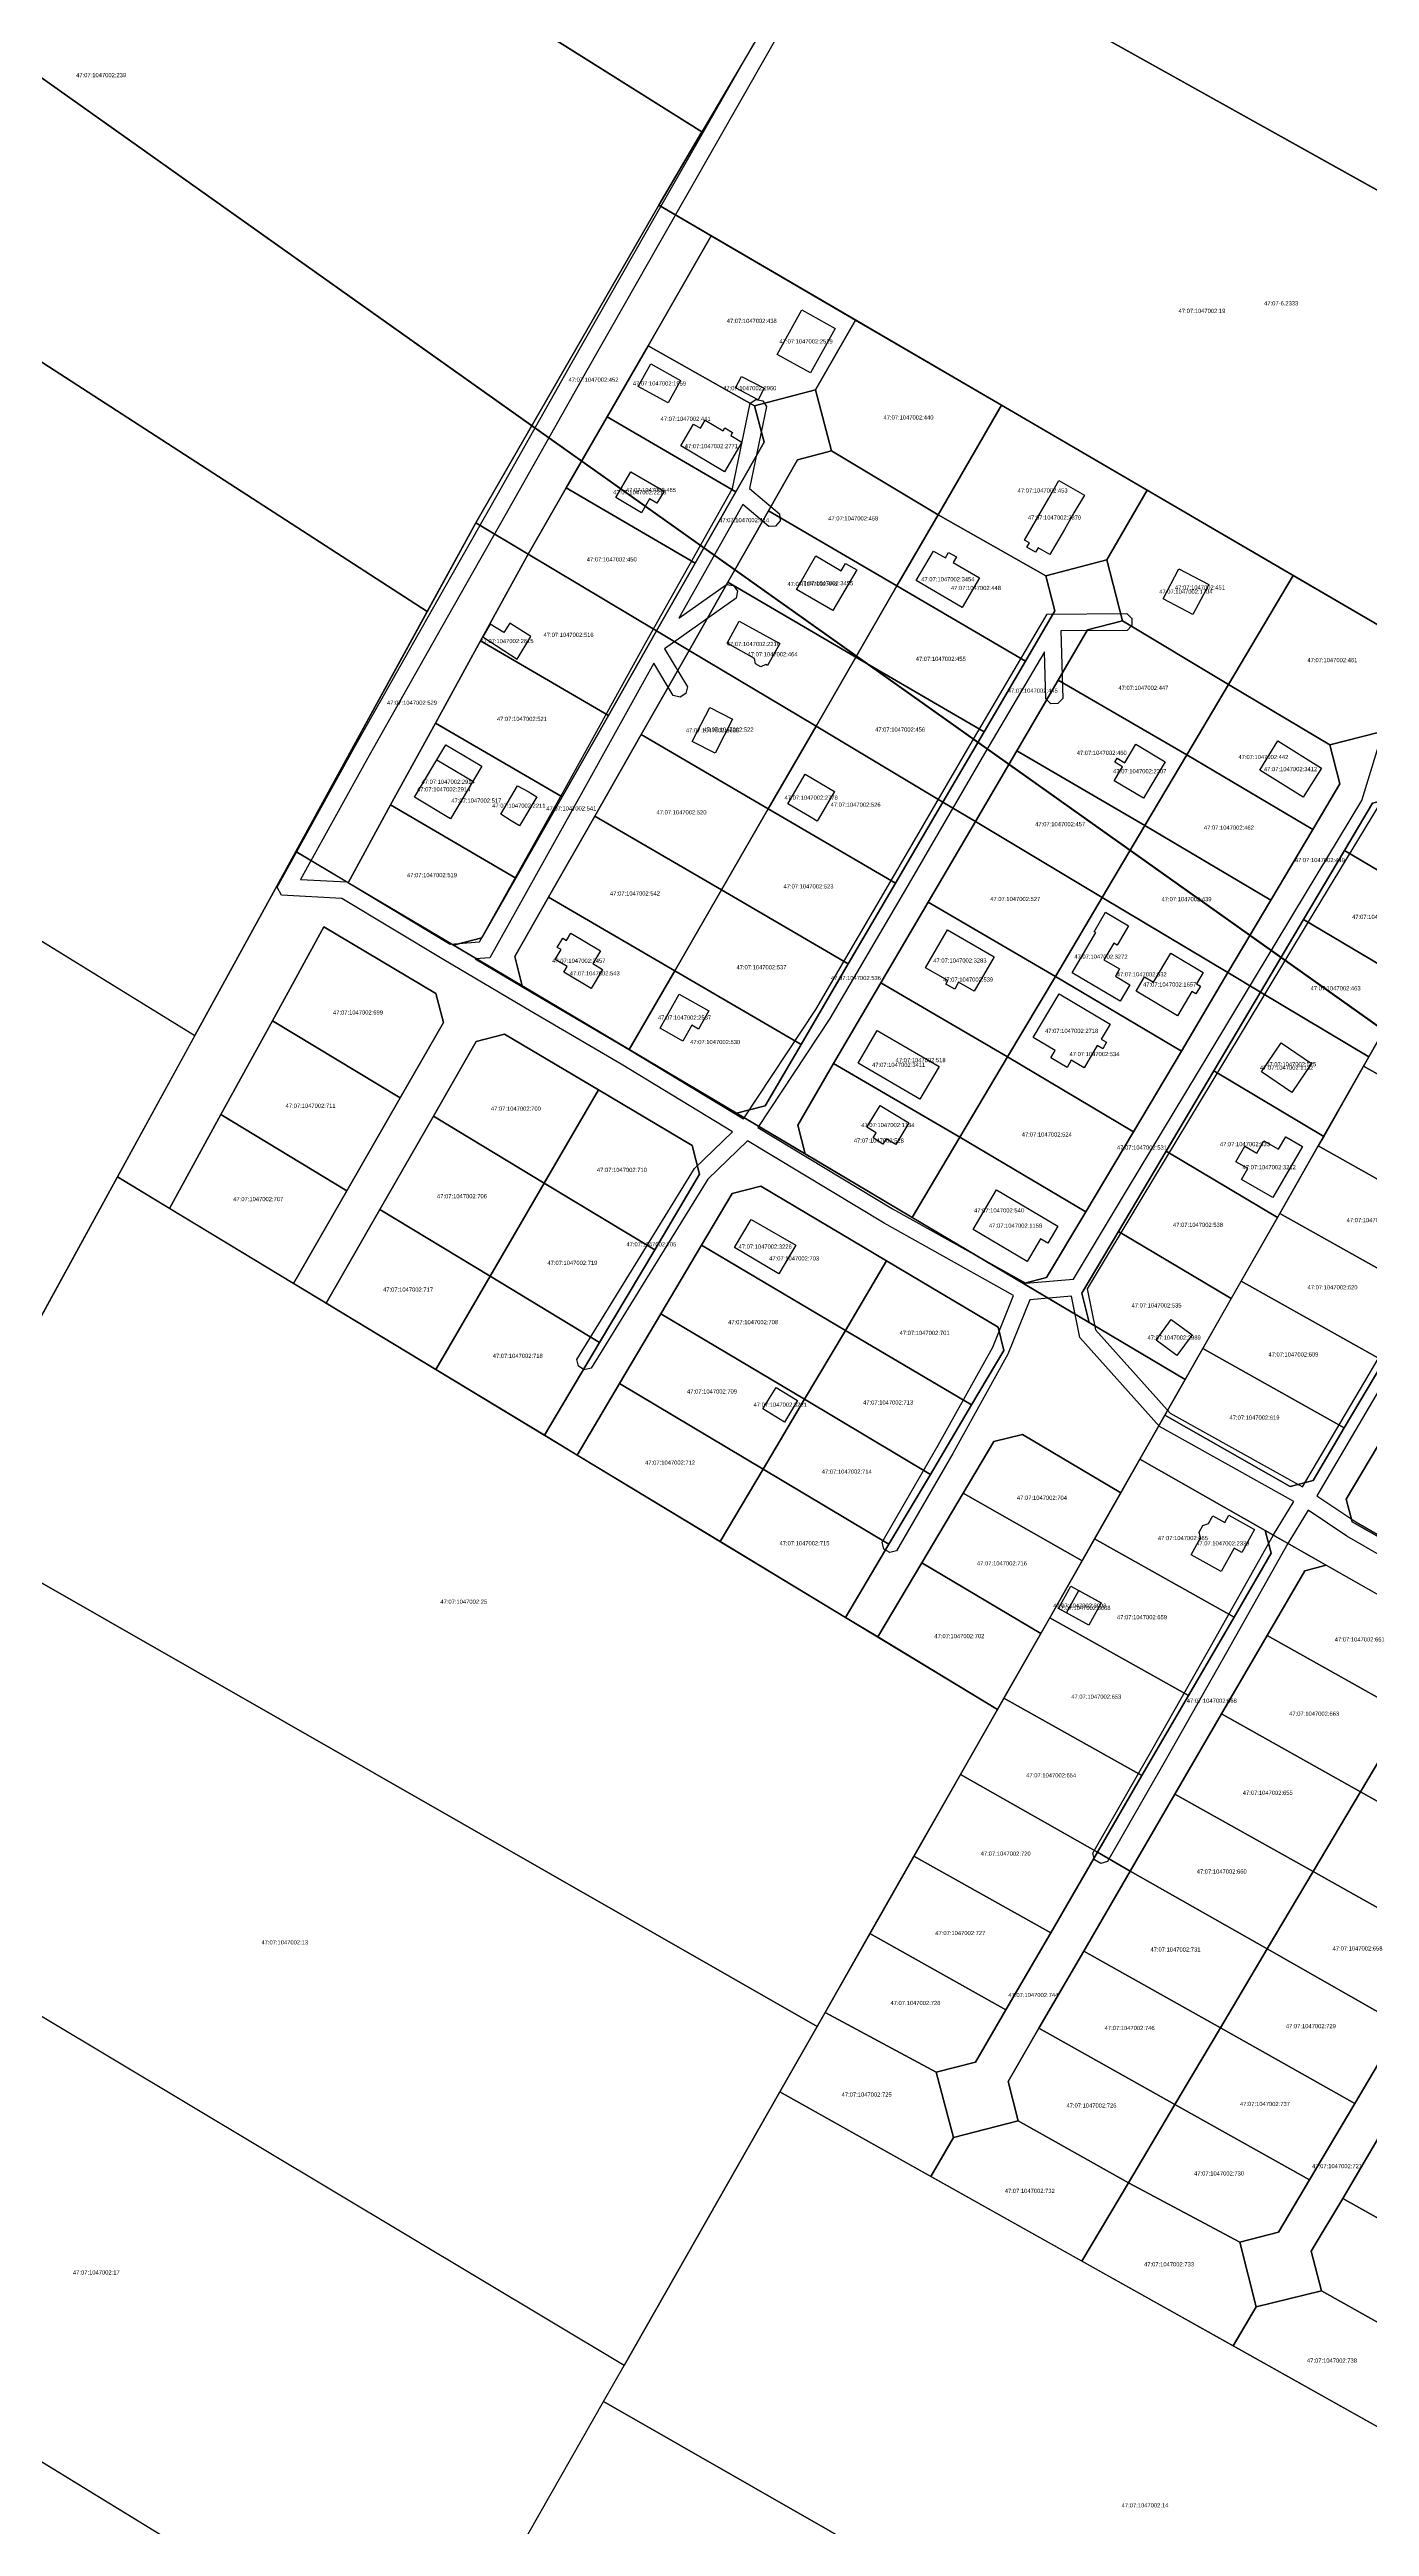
# Model space of a CAD drawing. Extents: x 896 to 2274771, y 652 to 548028.
# Drawn here: x 2231564 to 2231879, y 433021 to 433611 of the extents above; entities that cross this region are included whole.
import ezdxf
from ezdxf.enums import TextEntityAlignment as Align

# ---------------------------------------------------------------- set-up
doc = ezdxf.new("R2010")
doc.units = 0
doc.header["$MEASUREMENT"] = 0
for name, color, linetype in [('D', 1, 'CONTINUOUS'), ('LABELS', 254, 'CONTINUOUS'), ('P', 94, 'CONTINUOUS'), ('Z', 30, 'CONTINUOUS')]:
    doc.layers.add(name, color=color, linetype=linetype)

msp = doc.modelspace()

# ---------------------------------------------------------------- linework, layer by layer
at = {"layer": 'D', "linetype": 'Continuous'}
for points in [[(2231743.61, 433549), (2231751.54, 433544.6), (2231745.67, 433534.02), (2231737.74, 433538.42)], [(2231707.67, 433536.16), (2231714.75, 433532.23), (2231711.76, 433526.85), (2231704.68, 433530.79)], [(2231729.25, 433533.14), (2231734.62, 433530.33), (2231733.19, 433527.61), (2231727.82, 433530.42)], [(2231720.57, 433522.71), (2231724.86, 433520.17), (2231725.31, 433520.92), (2231727.15, 433519.83), (2231726.7, 433519.08), (2231729.36, 433517.51), (2231725.17, 433510.44), (2231714.77, 433516.6), (2231717.85, 433521.8), (2231719.46, 433520.84)], [(2231699.29, 433504.3), (2231702.93, 433510.48), (2231710.8, 433505.85), (2231709.11, 433502.96), (2231707.37, 433503.99), (2231705.43, 433500.69)], [(2231796.67, 433494.2), (2231802.41, 433504.16), (2231804.85, 433508.4), (2231810.92, 433504.91), (2231808.43, 433500.69), (2231806.16, 433496.75), (2231802.7, 433490.73), (2231799.88, 433492.36), (2231799.28, 433491.32), (2231797.24, 433492.49), (2231797.84, 433493.53)], [(2231746.92, 433490.41), (2231753.02, 433486.88), (2231754.04, 433488.63), (2231756.71, 433487.08), (2231751.04, 433477.46), (2231742.32, 433482.46)], [(2231774.97, 433491.58), (2231777.8, 433489.94), (2231778.57, 433491.26), (2231780.43, 433490.18), (2231779.66, 433488.85), (2231785.93, 433485.21), (2231781.84, 433478.17), (2231770.88, 433484.55)], [(2231833.4, 433487.35), (2231840.51, 433483.59), (2231836.76, 433476.48), (2231829.64, 433480.24)], [(2231675.82, 433465.87), (2231679.1, 433471.25), (2231674.08, 433474.44), (2231672.62, 433472.2), (2231669.43, 433474.15), (2231667.69, 433471.15)], [(2231728.72, 433474.87), (2231738.35, 433469.56), (2231735.45, 433464.31), (2231735.01, 433464.55), (2231733.87, 433464.04), (2231732.55, 433464.76), (2231732.37, 433466.01), (2231725.82, 433469.62)], [(2231721.68, 433454.36), (2231727.14, 433451.57), (2231722.99, 433443.43), (2231717.52, 433446.22)], [(2231857.01, 433446.36), (2231867.34, 433439.9), (2231863, 433432.96), (2231852.67, 433439.43)], [(2231658.84, 433445.46), (2231667.42, 433440.34), (2231659.96, 433427.83), (2231651.37, 433432.95)], [(2231656.71, 433441.9), (2231665.3, 433436.77), (2231659.96, 433427.83), (2231651.37, 433432.95)], [(2231818.04, 433436.9), (2231820.01, 433440.21), (2231818.14, 433441.33), (2231818.7, 433442.28), (2231820.58, 433441.17), (2231823.19, 433445.57), (2231830.17, 433441.43), (2231825.02, 433432.75)], [(2231675.94, 433435.7), (2231678.44, 433434.31), (2231680.51, 433433.06), (2231676.42, 433426.19), (2231674.38, 433427.38), (2231671.96, 433428.96)], [(2231744.4, 433438.45), (2231751.41, 433434.35), (2231750.27, 433432.39), (2231747.29, 433427.29), (2231745.48, 433428.35), (2231740.28, 433431.39)], [(2231744.4, 433438.45), (2231751.41, 433434.35), (2231750.27, 433432.39), (2231747.29, 433427.29), (2231745.48, 433428.35), (2231740.28, 433431.39)], [(2231818.29, 433390.34), (2231821.73, 433388.32), (2231819.45, 433384.44), (2231807.98, 433391.17), (2231813.6, 433400.74), (2231813.26, 433400.95), (2231815.97, 433405.56), (2231821.41, 433402.36), (2231818.7, 433397.75), (2231817.9, 433398.22), (2231815.58, 433394.27), (2231819.31, 433392.08)], [(2231684.87, 433394.34), (2231686.27, 433396.67), (2231685.39, 433397.2), (2231686.7, 433399.39), (2231687.58, 433398.86), (2231688.62, 433400.6), (2231695.68, 433396.38), (2231693.86, 433393.34), (2231696.17, 433391.95), (2231693.47, 433387.44), (2231686.96, 433391.34), (2231687.73, 433392.63)], [(2231778.35, 433401.41), (2231789.43, 433394.99), (2231784.66, 433386.76), (2231780.97, 433388.9), (2231780.02, 433387.25), (2231777.91, 433388.48), (2231778.38, 433389.29), (2231773.1, 433392.35)], [(2231831.48, 433395.82), (2231839.22, 433391.24), (2231837.62, 433388.53), (2231838.56, 433387.97), (2231837.47, 433386.12), (2231836.52, 433386.68), (2231833.11, 433380.91), (2231823.21, 433386.78), (2231825.25, 433390.22), (2231827.4, 433388.94)], [(2231714.41, 433386.07), (2231721.49, 433382.08), (2231719.04, 433377.72), (2231717.4, 433378.65), (2231715.3, 433374.91), (2231709.86, 433377.97)], [(2231804.9, 433386.13), (2231817.03, 433378.95), (2231814.9, 433375.36), (2231816.18, 433374.61), (2231815.27, 433373.07), (2231813.99, 433373.83), (2231810.86, 433368.54), (2231807.8, 433370.35), (2231806.78, 433368.63), (2231802.94, 433370.91), (2231803.96, 433372.63), (2231798.73, 433375.72)], [(2231761.57, 433377.43), (2231776.31, 433368.87), (2231771.76, 433361.05), (2231757.03, 433369.61)], [(2231857.8, 433374.45), (2231865.01, 433369.54), (2231860.32, 433362.66), (2231853.11, 433367.56)], [(2231762.26, 433359.58), (2231769.12, 433355.42), (2231765.98, 433350.24), (2231763.69, 433351.62), (2231762.92, 433350.36), (2231760.6, 433351.82), (2231761.35, 433353.04), (2231759.11, 433354.4)], [(2231858.87, 433352.11), (2231862.85, 433349.8), (2231855.78, 433337.63), (2231848.35, 433341.94), (2231849.85, 433344.53), (2231847.01, 433346.18), (2231849.15, 433349.87), (2231851.98, 433348.23), (2231853.68, 433351.16), (2231857.15, 433349.14)], [(2231790.02, 433339.46), (2231804.61, 433330.82), (2231802.22, 433326.77), (2231800.47, 433327.81), (2231797.29, 433322.44), (2231784.44, 433330.05)], [(2231731.56, 433332.45), (2231742.19, 433326.27), (2231738.18, 433319.49), (2231727.59, 433325.78)], [(2231831.61, 433308.58), (2231836.56, 433304.94), (2231832.95, 433300.02), (2231828, 433303.65)], [(2231737.49, 433292.44), (2231742.6, 433289.29), (2231739.47, 433284.19), (2231734.35, 433287.33)], [(2231841.5, 433261.88), (2231844.33, 433260.29), (2231845.29, 433262), (2231851.44, 433258.56), (2231848.42, 433253.15), (2231846.58, 433254.17), (2231843.47, 433248.6), (2231836.31, 433252.6), (2231838.54, 433256.58), (2231838.24, 433258), (2231839.1, 433259.54), (2231840.46, 433260.03)], [(2231807.68, 433245.14), (2231814.93, 433241.14), (2231811.98, 433235.8), (2231804.73, 433239.8)], [(2231809.62, 433244.07), (2231814.93, 433241.14), (2231811.98, 433235.8), (2231806.67, 433238.74)]]:
    msp.add_lwpolyline(points, close=True, dxfattribs=at)
at = {"layer": 'P', "linetype": 'Continuous'}
for points in [[(2231709.53, 433573.94), (2231719.83, 433591.39), (2231495.06, 433732.62), (2231433.68, 433619.94), (2231654.42, 433477.21), (2231665.96, 433498.33)], [(2231753.52, 433648.45), (2231801.67, 433733.16), (2231807.09, 433730.13), (2232016.78, 433613.21), (2231996.23, 433576.7), (2231968.29, 433528.67), (2231759.64, 433645.04)], [(2231709.53, 433573.94), (2231753.51, 433648.45), (2231968.31, 433528.66), (2231953.02, 433501.58), (2231923.48, 433449.1)], [(2231433.68, 433619.94), (2231376.62, 433513.37), (2231599.04, 433376.21), (2231623.09, 433420.02), (2231654.38, 433477.19)], [(2231709.53, 433573.94), (2231722.06, 433566.63), (2231707, 433540.48), (2231697.25, 433523.56), (2231687.5, 433506.63), (2231678.47, 433490.84), (2231665.96, 433498.33)], [(2231722.06, 433566.63), (2231756.38, 433546.59), (2231746.91, 433529.96), (2231732.39, 433526.16), (2231707, 433540.48)], [(2231756.38, 433546.59), (2231791.14, 433526.31), (2231776.05, 433500.19), (2231750.71, 433515.45), (2231746.91, 433529.96)], [(2231707, 433540.48), (2231732.39, 433526.16), (2231734.65, 433517.53), (2231727.9, 433505.67), (2231697.25, 433523.56)], [(2231732.39, 433526.16), (2231746.91, 433529.96), (2231750.71, 433515.45), (2231742.61, 433513.33), (2231735.68, 433501.14), (2231726, 433484.16), (2231716.77, 433467.94), (2231709.04, 433472.57), (2231718.23, 433488.69), (2231727.9, 433505.67), (2231734.65, 433517.53)], [(2231697.25, 433523.56), (2231727.9, 433505.67), (2231718.23, 433488.69), (2231687.5, 433506.63)], [(2231791.14, 433526.31), (2231825.88, 433506.05), (2231816.22, 433489.51), (2231801.71, 433485.72), (2231776.05, 433500.19)], [(2231742.61, 433513.33), (2231750.71, 433515.45), (2231776.05, 433500.19), (2231766.28, 433483.28), (2231735.68, 433501.14)], [(2231687.5, 433506.63), (2231718.23, 433488.69), (2231709.04, 433472.57), (2231678.47, 433490.84)], [(2231825.88, 433506.05), (2231860.65, 433485.76), (2231845.25, 433459.8), (2231820.02, 433475), (2231816.22, 433489.51)], [(2231735.68, 433501.14), (2231766.28, 433483.28), (2231756.52, 433466.35), (2231726, 433484.16)], [(2231776.05, 433500.19), (2231801.71, 433485.72), (2231803.89, 433477.35), (2231796.9, 433465.4), (2231766.28, 433483.28)], [(2231665.96, 433498.33), (2231678.47, 433490.84), (2231667.1, 433470.2), (2231656.37, 433450.62), (2231645.69, 433431.12), (2231635.56, 433412.61), (2231623.09, 433420.02)], [(2231678.47, 433490.84), (2231709.04, 433472.57), (2231697.56, 433452.43), (2231667.1, 433470.2)], [(2231801.71, 433485.72), (2231816.22, 433489.51), (2231820.02, 433475), (2231811.65, 433472.81), (2231804.66, 433460.87), (2231794.8, 433444.01), (2231784.95, 433427.17), (2231777.21, 433431.8), (2231787.03, 433448.55), (2231796.9, 433465.4), (2231803.89, 433477.35)], [(2231726, 433484.16), (2231756.52, 433466.35), (2231747.01, 433449.87), (2231716.77, 433467.94)], [(2231766.28, 433483.28), (2231796.9, 433465.4), (2231787.03, 433448.55), (2231756.52, 433466.35)], [(2231860.65, 433485.76), (2231894.68, 433465.9), (2231884.9, 433449.44), (2231869.4, 433445.47), (2231845.25, 433459.8)], [(2231667.1, 433470.2), (2231697.56, 433452.43), (2231686.52, 433433.04), (2231656.37, 433450.62)], [(2231709.04, 433472.57), (2231716.77, 433467.94), (2231705.34, 433447.87), (2231694.29, 433428.49), (2231683.3, 433409.18), (2231675.25, 433395.07), (2231676.99, 433388.03), (2231660.67, 433397.73), (2231667.43, 433399.52), (2231675.53, 433413.72), (2231686.52, 433433.04), (2231697.56, 433452.43)], [(2231811.65, 433472.81), (2231820.02, 433475), (2231845.25, 433459.8), (2231835.28, 433443.02), (2231804.66, 433460.87)], [(2231716.77, 433467.94), (2231747.01, 433449.87), (2231735.64, 433430.2), (2231705.34, 433447.87)], [(2231756.52, 433466.35), (2231787.03, 433448.55), (2231777.21, 433431.8), (2231747.01, 433449.87)], [(2231804.66, 433460.87), (2231835.28, 433443.02), (2231825.32, 433426.21), (2231794.8, 433444.01)], [(2231845.25, 433459.8), (2231869.4, 433445.47), (2231871.78, 433436.14), (2231865.33, 433425.28), (2231835.28, 433443.02)], [(2231656.37, 433450.62), (2231686.52, 433433.04), (2231675.53, 433413.72), (2231645.69, 433431.12)], [(2231705.34, 433447.87), (2231735.64, 433430.2), (2231724.48, 433410.88), (2231694.29, 433428.49)], [(2231747.01, 433449.87), (2231777.21, 433431.8), (2231765.94, 433412.51), (2231735.64, 433430.2)], [(2231869.4, 433445.47), (2231884.9, 433449.44), (2231888.86, 433433.93), (2231879.52, 433431.54), (2231872.85, 433420.31), (2231863.06, 433403.82), (2231852.84, 433386.57), (2231845.11, 433391.19), (2231855.29, 433408.44), (2231865.33, 433425.28), (2231871.78, 433436.14)], [(2231794.8, 433444.01), (2231825.32, 433426.21), (2231815.17, 433409.1), (2231784.95, 433427.17)], [(2231835.28, 433443.02), (2231865.33, 433425.28), (2231855.29, 433408.44), (2231825.32, 433426.21)], [(2231645.69, 433431.12), (2231675.53, 433413.72), (2231667.43, 433399.52), (2231660.67, 433397.73), (2231635.56, 433412.61)], [(2231694.29, 433428.49), (2231724.48, 433410.88), (2231713.36, 433391.63), (2231683.3, 433409.18)], [(2231735.64, 433430.2), (2231765.94, 433412.51), (2231754.66, 433393.27), (2231724.48, 433410.88)], [(2231777.21, 433431.8), (2231784.95, 433427.17), (2231773.71, 433407.98), (2231762.43, 433388.73), (2231751.2, 433369.55), (2231742.64, 433354.9), (2231744.41, 433348.04), (2231728.07, 433357.72), (2231734.89, 433359.49), (2231743.43, 433374.08), (2231754.66, 433393.27), (2231765.94, 433412.51)], [(2231888.86, 433433.93), (2231908.18, 433422.9), (2231898.16, 433405.3), (2231872.85, 433420.31), (2231879.52, 433431.54)], [(2231515.56, 433427.69), (2231599.04, 433376.21), (2231580.63, 433342.56), (2231549.83, 433286.36), (2231466.74, 433338.32), (2231512.69, 433422.44)], [(2231784.95, 433427.17), (2231815.17, 433409.1), (2231804.02, 433390.3), (2231773.71, 433407.98)], [(2231825.32, 433426.21), (2231855.29, 433408.44), (2231845.11, 433391.19), (2231815.17, 433409.1)], [(2231623.09, 433420.02), (2231834.95, 433294.32), (2231824.14, 433275.37), (2231819.57, 433267.32), (2231796.16, 433281.2), (2231789.37, 433279.55), (2231782.02, 433267.22), (2231772.2, 433250.67), (2231761.73, 433233), (2231754.02, 433237.66), (2231764.34, 433255.14), (2231774.24, 433271.73), (2231784.04, 433288.27), (2231791.74, 433301.24), (2231790.35, 433306.74), (2231763.82, 433322.56), (2231733.87, 433340.33), (2231727.04, 433338.58), (2231719.76, 433326.34), (2231710.05, 433309.95), (2231700.19, 433293.34), (2231690.1, 433276.33), (2231682.35, 433281.02), (2231695.46, 433303.1), (2231708.58, 433325.17), (2231719.28, 433343.18), (2231717.54, 433350.03), (2231695.18, 433363.29), (2231672.84, 433376.55), (2231666.05, 433374.77), (2231655.87, 433357.05), (2231643.09, 433334.78), (2231630.31, 433312.51), (2231622.6, 433317.17), (2231635.28, 433339.25), (2231647.97, 433361.36), (2231658.3, 433379.36), (2231656.49, 433386.25), (2231629.78, 433402.09), (2231617.54, 433379.73), (2231605.3, 433357.38), (2231593.06, 433335.04), (2231580.63, 433342.56)], [(2231872.85, 433420.31), (2231898.16, 433405.3), (2231888.64, 433388.65), (2231863.06, 433403.82)], [(2231724.48, 433410.88), (2231754.66, 433393.27), (2231743.43, 433374.08), (2231713.36, 433391.63)], [(2231683.3, 433409.18), (2231713.36, 433391.63), (2231702.53, 433372.88), (2231676.99, 433388.03), (2231675.25, 433395.07)], [(2231773.71, 433407.98), (2231804.02, 433390.3), (2231792.63, 433371.11), (2231762.43, 433388.73)], [(2231815.17, 433409.1), (2231845.11, 433391.19), (2231834.02, 433372.5), (2231804.02, 433390.3)], [(2231629.78, 433402.09), (2231656.49, 433386.25), (2231658.3, 433379.36), (2231647.97, 433361.36), (2231617.54, 433379.73)], [(2231863.06, 433403.82), (2231888.64, 433388.65), (2231878.64, 433371.13), (2231852.84, 433386.57)], [(2231713.36, 433391.63), (2231743.43, 433374.08), (2231734.89, 433359.49), (2231728.07, 433357.72), (2231702.53, 433372.88)], [(2231762.43, 433388.73), (2231792.63, 433371.11), (2231781.28, 433352), (2231751.2, 433369.55)], [(2231804.02, 433390.3), (2231834.02, 433372.5), (2231822.64, 433353.32), (2231792.63, 433371.11)], [(2231845.11, 433391.19), (2231852.84, 433386.57), (2231841.71, 433367.83), (2231830.37, 433348.72), (2231819.03, 433329.59), (2231810.28, 433314.85), (2231812.05, 433307.9), (2231796.41, 433317.18), (2231801.91, 433318.57), (2231811.25, 433334.21), (2231822.64, 433353.32), (2231834.02, 433372.5)], [(2231888.19, 433387.86), (2231923.48, 433368.09), (2231912.28, 433349.34), (2231877.37, 433368.9), (2231878.64, 433371.13)], [(2231852.84, 433386.57), (2231878.64, 433371.13), (2231867.9, 433352.2), (2231841.71, 433367.83)], [(2231617.54, 433379.73), (2231647.97, 433361.36), (2231635.28, 433339.25), (2231605.3, 433357.38)], [(2231666.05, 433374.77), (2231672.84, 433376.55), (2231695.18, 433363.29), (2231682.29, 433341.08), (2231655.87, 433357.05)], [(2231751.2, 433369.55), (2231781.28, 433352), (2231769.92, 433332.89), (2231744.41, 433348.04), (2231742.64, 433354.9)], [(2231792.63, 433371.11), (2231822.64, 433353.32), (2231811.25, 433334.21), (2231781.28, 433352)], [(2231695.18, 433363.29), (2231717.54, 433350.03), (2231719.28, 433343.18), (2231708.58, 433325.17), (2231682.29, 433341.08)], [(2231841.71, 433367.83), (2231867.9, 433352.2), (2231866.61, 433349.93), (2231856.9, 433332.89), (2231830.37, 433348.72)], [(2231877.37, 433368.9), (2231912.28, 433349.34), (2231901.19, 433330.54), (2231866.61, 433349.93)], [(2231605.3, 433357.38), (2231635.28, 433339.25), (2231622.6, 433317.17), (2231593.06, 433335.04)], [(2231655.87, 433357.05), (2231682.29, 433341.08), (2231669.37, 433318.88), (2231643.09, 433334.78)], [(2231781.28, 433352), (2231811.25, 433334.21), (2231801.91, 433318.57), (2231796.41, 433317.18), (2231769.92, 433332.89)], [(2231830.37, 433348.72), (2231856.9, 433332.89), (2231845.9, 433313.57), (2231819.03, 433329.59)], [(2231866.61, 433349.93), (2231901.19, 433330.54), (2231891.74, 433314.61), (2231857.45, 433333.83)], [(2231535.98, 433261.04), (2231580.63, 433342.56), (2231790.23, 433215.75), (2231781.39, 433200.28), (2231747.26, 433140.25)], [(2231682.29, 433341.08), (2231708.58, 433325.17), (2231695.46, 433303.1), (2231669.37, 433318.88)], [(2231727.04, 433338.58), (2231733.87, 433340.33), (2231763.82, 433322.56), (2231753.99, 433305.98), (2231719.76, 433326.34)], [(2231643.09, 433334.78), (2231669.37, 433318.88), (2231656.48, 433296.67), (2231630.31, 433312.51)], [(2231857.45, 433333.83), (2231891.74, 433314.61), (2231882.25, 433298.71), (2231848.28, 433317.75)], [(2231819.03, 433329.59), (2231845.9, 433313.57), (2231834.95, 433294.32), (2231812.05, 433307.9), (2231810.28, 433314.85)], [(2231719.76, 433326.34), (2231753.99, 433305.98), (2231744.28, 433289.62), (2231710.05, 433309.95)], [(2231763.82, 433322.56), (2231790.35, 433306.74), (2231791.74, 433301.24), (2231784.04, 433288.27), (2231753.99, 433305.98)], [(2231669.37, 433318.88), (2231695.46, 433303.1), (2231682.35, 433281.02), (2231656.48, 433296.67)], [(2231848.28, 433317.75), (2231882.25, 433298.71), (2231872.76, 433282.82), (2231839.12, 433301.66)], [(2231710.05, 433309.95), (2231744.28, 433289.62), (2231734.41, 433273), (2231700.19, 433293.34)], [(2231753.99, 433305.98), (2231784.04, 433288.27), (2231774.24, 433271.73), (2231744.28, 433289.62)], [(2231839.12, 433301.66), (2231872.76, 433282.82), (2231865.41, 433270.29), (2231859.88, 433268.83), (2231830.09, 433285.79), (2231834.95, 433294.32)], [(2231700.19, 433293.34), (2231734.41, 433273), (2231724.17, 433255.71), (2231690.1, 433276.33)], [(2231744.28, 433289.62), (2231774.24, 433271.73), (2231764.34, 433255.14), (2231734.41, 433273)], [(2231789.37, 433279.55), (2231796.16, 433281.2), (2231819.57, 433267.32), (2231810.35, 433251.1), (2231782.02, 433267.22)], [(2231824.14, 433275.37), (2231853.97, 433258.39), (2231855.43, 433252.99), (2231846.59, 433237.75), (2231813.34, 433256.37)], [(2231880.7, 433278.37), (2231914.28, 433259.55), (2231904.67, 433243.35), (2231874.7, 433260.41), (2231873.26, 433265.83)], [(2231734.41, 433273), (2231764.34, 433255.14), (2231754.02, 433237.66), (2231724.17, 433255.71)], [(2231782.02, 433267.22), (2231810.35, 433251.1), (2231800.53, 433233.87), (2231772.2, 433250.67)], [(2231493.72, 433183.85), (2231535.98, 433261.04), (2231747.26, 433140.25), (2231738.39, 433124.71), (2231701.31, 433059.54)], [(2231853.97, 433258.39), (2231868.48, 433250.14), (2231863.38, 433248.74), (2231854.43, 433233.35), (2231843.57, 433214.67), (2231832.49, 433195.58), (2231821.85, 433177.27), (2231814.02, 433181.73), (2231824.63, 433199.98), (2231835.73, 433219.08), (2231846.59, 433237.75), (2231855.43, 433252.99)], [(2231813.34, 433256.37), (2231846.59, 433237.75), (2231835.73, 433219.08), (2231802.66, 433237.6)], [(2231772.2, 433250.67), (2231800.53, 433233.87), (2231790.23, 433215.75), (2231761.73, 433233)], [(2231863.38, 433248.74), (2231868.48, 433250.14), (2231898.54, 433233.03), (2231887.69, 433214.72), (2231854.43, 433233.35)], [(2231802.66, 433237.6), (2231835.73, 433219.08), (2231824.63, 433199.98), (2231791.75, 433218.41)], [(2231854.43, 433233.35), (2231887.69, 433214.72), (2231876.66, 433196.13), (2231843.57, 433214.67)], [(2231791.75, 433218.41), (2231824.63, 433199.98), (2231814.02, 433181.73), (2231781.39, 433200.28), (2231790.23, 433215.75)], [(2231843.57, 433214.67), (2231876.66, 433196.13), (2231865.39, 433177.14), (2231832.49, 433195.58)], [(2231887.69, 433214.72), (2231919.75, 433196.76), (2231908.72, 433178.18), (2231876.66, 433196.13)], [(2231781.39, 433200.28), (2231814.02, 433181.73), (2231802.89, 433162.55), (2231770.31, 433180.81)], [(2231832.49, 433195.58), (2231865.39, 433177.14), (2231854.46, 433158.73), (2231821.85, 433177.27)], [(2231876.66, 433196.13), (2231908.72, 433178.18), (2231897.45, 433159.18), (2231865.39, 433177.14)], [(2231493.72, 433183.85), (2231449.91, 433105.68), (2231655.77, 432979.53), (2231696.43, 433050.94), (2231701.31, 433059.54)], [(2231770.31, 433180.81), (2231802.89, 433162.55), (2231792.22, 433144.21), (2231759.83, 433162.36)], [(2231814.02, 433181.73), (2231821.85, 433177.27), (2231810.74, 433158.15), (2231800.08, 433139.82), (2231792.72, 433127.17), (2231795.11, 433117.82), (2231779.73, 433113.78), (2231775.65, 433129.35), (2231784.97, 433131.73), (2231792.22, 433144.21), (2231802.89, 433162.55)], [(2231821.85, 433177.27), (2231854.46, 433158.73), (2231843.3, 433139.91), (2231810.74, 433158.15)], [(2231865.39, 433177.14), (2231897.45, 433159.18), (2231886.39, 433140.55), (2231854.46, 433158.73)], [(2231759.83, 433162.36), (2231792.22, 433144.21), (2231784.97, 433131.73), (2231775.65, 433129.35), (2231749.14, 433143.56)], [(2231810.74, 433158.15), (2231843.3, 433139.91), (2231832.48, 433121.66), (2231800.08, 433139.82)], [(2231854.46, 433158.73), (2231886.39, 433140.55), (2231875.35, 433121.95), (2231843.3, 433139.91)], [(2231749.14, 433143.56), (2231775.65, 433129.35), (2231779.73, 433113.78), (2231774.38, 433104.55), (2231738.39, 433124.71), (2231747.26, 433140.25)], [(2231800.08, 433139.82), (2231832.48, 433121.66), (2231821.44, 433103.06), (2231795.11, 433117.82), (2231792.72, 433127.17)], [(2231843.3, 433139.91), (2231875.35, 433121.95), (2231864.54, 433103.71), (2231832.48, 433121.66)], [(2231886.39, 433140.55), (2231894.27, 433136.08), (2231883.21, 433117.54), (2231872.43, 433099.29), (2231864.95, 433086.76), (2231867.35, 433077.33), (2231851.83, 433073.47), (2231847.9, 433088.88), (2231857.14, 433091.24), (2231864.54, 433103.71), (2231875.35, 433121.95)], [(2231696.43, 433050.94), (2231701.31, 433059.54), (2231738.39, 433124.71), (2231954.28, 433003.71), (2231911.72, 432927.77)], [(2231832.48, 433121.66), (2231864.54, 433103.71), (2231857.14, 433091.24), (2231847.9, 433088.88), (2231821.44, 433103.06)], [(2231779.73, 433113.78), (2231795.11, 433117.82), (2231821.44, 433103.06), (2231810.31, 433084.41), (2231774.38, 433104.55)], [(2231883.21, 433117.54), (2231915.27, 433099.58), (2231904.44, 433081.34), (2231872.43, 433099.29)], [(2231821.44, 433103.06), (2231847.9, 433088.88), (2231851.83, 433073.47), (2231846.33, 433064.21), (2231810.31, 433084.41)], [(2231872.43, 433099.29), (2231904.44, 433081.34), (2231893.41, 433062.74), (2231867.35, 433077.33), (2231864.95, 433086.76)], [(2231851.83, 433073.47), (2231867.35, 433077.33), (2231893.41, 433062.74), (2231882.27, 433044.08), (2231846.33, 433064.21)], [(2231655.77, 432979.53), (2231696.43, 433050.94), (2231911.72, 432927.77), (2231868.04, 432849.79)], [(2231543.42, 433048.37), (2231640.31, 432989), (2231544.68, 432814.92), (2231446.81, 432872.52)]]:
    msp.add_lwpolyline(points, close=True, dxfattribs=at)
for points in [[(2232038.22, 433153.54), (2231824.14, 433275.37), (2231830.09, 433285.79), (2231859.88, 433268.83), (2231865.41, 433270.29), (2231872.76, 433282.82), (2231882.25, 433298.71)], [(2231880.7, 433278.37), (2231873.26, 433265.83), (2231874.7, 433260.41), (2231904.67, 433243.35)]]:
    msp.add_lwpolyline(points, dxfattribs=at)
at = {"layer": 'Z', "linetype": 'Continuous'}
for points in [[(2228883.67, 435504.94), (2245195.5, 423932.21)], [(2228883.67, 435504.94), (2245195.5, 423932.21)], [(2228883.67, 435504.94), (2245194.76, 423931.95)], [(2231621.97, 433652.89), (2231719.83, 433591.39), (2231709.53, 433573.94), (2231665.96, 433498.33), (2231654.36, 433477.12), (2231623.09, 433420.02), (2231599.04, 433376.21), (2231580.63, 433342.56), (2231549.83, 433286.36)], [(2231759.2, 433652.04), (2231735.74, 433610.58), (2231710.03, 433565.56), (2231692.39, 433534.57), (2231674.53, 433502.92), (2231657.83, 433473.39), (2231640.62, 433442.9), (2231624.24, 433413.37), (2231635.27, 433412.79), (2231659.9, 433397.99), (2231666.87, 433398.56), (2231687.67, 433435.76), (2231706.51, 433469.82), (2231727.1, 433506.44), (2231731.31, 433526.79), (2231732.7, 433527.7), (2231734.32, 433527.36), (2231735.23, 433525.98), (2231731.19, 433506.48), (2231738.31, 433500.44), (2231738.45, 433498.79), (2231737.38, 433497.53), (2231735.73, 433497.39), (2231729.55, 433502.63), (2231714.36, 433475.61), (2231725.7, 433483.64), (2231727.33, 433483.36), (2231728.29, 433482.01), (2231728.01, 433480.38), (2231710.94, 433468.29), (2231716.42, 433459.28), (2231716.03, 433457.67), (2231714.62, 433456.81), (2231713.01, 433457.2), (2231708.34, 433464.86), (2231691.16, 433433.82), (2231669.32, 433394.75), (2231665.84, 433394.46), (2231681.21, 433385.35), (2231702.62, 433372.81), (2231729.71, 433356.42), (2231746.93, 433382.41), (2231764.27, 433412.03), (2231783.7, 433445.4), (2231802.06, 433476.58), (2231821.04, 433476.68), (2231822.22, 433475.51), (2231822.23, 433473.86), (2231821.06, 433472.68), (2231805.27, 433472.59), (2231805.75, 433456.49), (2231804.61, 433455.29), (2231802.96, 433455.24), (2231801.75, 433456.37), (2231801.41, 433467.6), (2231787.15, 433443.38), (2231767.72, 433410.01), (2231750.33, 433380.29), (2231733.14, 433354.35), (2231765.22, 433334.96), (2231796.97, 433317.22), (2231808.3, 433318.21), (2231821.2, 433339.65), (2231840.6, 433371.89), (2231860.8, 433405.39), (2231877.01, 433432.19), (2231882.5, 433450.03)], [(2231902.67, 433240.12), (2231873.42, 433257.03), (2231864.18, 433263.21), (2231859.4, 433255.29), (2231844.77, 433229.28), (2231830.43, 433204.09), (2231816.39, 433179.52), (2231814.79, 433179.08), (2231813.35, 433179.91), (2231812.92, 433181.51), (2231826.96, 433206.07), (2231841.29, 433231.25), (2231855.95, 433257.31), (2231860.77, 433265.29), (2231828.77, 433283.1), (2231809.81, 433304.32), (2231807.87, 433314.15), (2231797.93, 433313.29), (2231792.7, 433300.31), (2231779.57, 433276.7), (2231766.18, 433253.54), (2231764.58, 433253.11), (2231763.15, 433253.94), (2231762.72, 433255.54), (2231776.09, 433278.68), (2231789.08, 433302.04), (2231794.02, 433314.29), (2231763.21, 433331.5), (2231730.67, 433351.16), (2231721.23, 433342), (2231708.15, 433320.79), (2231693.43, 433297), (2231691.82, 433296.62), (2231690.41, 433297.49), (2231690.03, 433299.1), (2231704.75, 433322.89), (2231718.08, 433344.53), (2231727.13, 433353.3), (2231700.57, 433369.37), (2231679.18, 433381.91), (2231658.4, 433394.23), (2231634.06, 433408.84), (2231619.73, 433409.61), (2231618.66, 433411.55), (2231637.13, 433444.86), (2231654.35, 433475.36), (2231671.04, 433504.89), (2231688.91, 433536.54), (2231706.55, 433567.54), (2231732.26, 433612.55)], [(2231880.68, 433430.54), (2231864.23, 433403.32), (2231844.03, 433369.83), (2231824.63, 433337.59), (2231811.6, 433315.93), (2231813.52, 433306.17), (2231831.3, 433286.27), (2231862.82, 433268.73), (2231877.66, 433293.87), (2231892.32, 433318.71)], [(2231881.11, 433291.84), (2231866.24, 433266.64), (2231875.53, 433260.43), (2231904.68, 433243.58)]]:
    msp.add_lwpolyline(points, dxfattribs=at)

# ---------------------------------------------------------------- texts
at = {"layer": 'LABELS'}
for s, p in [('47:07:1047002:239', (2231576.755, 433604.915)), ('47:07:1047002:438', (2231731.69, 433546.395)), ('47:07:1047002:19', (2231838.92, 433548.775)), ('47:07-6.2333', (2231857.785, 433550.58)), ('47:07:1047002:2519', (2231744.64, 433541.51)), ('47:07:1047002:452', (2231694.01, 433532.39)), ('47:07:1047002:1959', (2231709.715, 433531.505)), ('47:07:1047002:2960', (2231731.22, 433530.375)), ('47:07:1047002:441', (2231715.95, 433523.075)), ('47:07:1047002:440', (2231769.025, 433523.39)), ('47:07:1047002:2771', (2231722.065, 433516.575)), ('47:07:1047002:2213', (2231705.045, 433505.585)), ('47:07:1047002:465', (2231707.7, 433506.125)), ('47:07:1047002:453', (2231800.965, 433506.015)), ('47:07:1047002:444', (2231729.875, 433498.95)), ('47:07:1047002:458', (2231755.865, 433499.365)), ('47:07:1047002:2870', (2231803.795, 433499.565)), ('47:07:1047002:450', (2231698.35, 433489.6)), ('47:07:1047002:446', (2231746.14, 433483.745)), ('47:07:1047002:3455', (2231749.515, 433483.935)), ('47:07:1047002:3454', (2231778.405, 433484.875)), ('47:07:1047002:448', (2231785.085, 433482.795)), ('47:07:1047002:1704', (2231835.075, 433481.915)), ('47:07:1047002:451', (2231838.435, 433482.925)), ('47:07:1047002:2615', (2231673.395, 433470.155)), ('47:07:1047002:516', (2231688.07, 433471.635)), ('47:07:1047002:2210', (2231732.085, 433469.455)), ('47:07:1047002:464', (2231736.645, 433467.015)), ('47:07:1047002:455', (2231776.71, 433465.915)), ('47:07:1047002:461', (2231869.965, 433465.615)), ('47:07:1047002:445', (2231798.615, 433458.34)), ('47:07:1047002:447', (2231824.955, 433459.01)), ('47:07:1047002:529', (2231650.78, 433455.47)), ('47:07:1047002:521', (2231676.965, 433451.62)), ('47:07:1047002:1686', (2231722.33, 433448.895)), ('47:07:1047002:522', (2231726.175, 433449.07)), ('47:07:1047002:456', (2231767.02, 433449.075)), ('47:07:1047002:460', (2231815.04, 433443.54)), ('47:07:1047002:442', (2231853.53, 433442.54)), ('47:07:1047002:3412', (2231860.005, 433439.66)), ('47:07:1047002:2914', (2231658.335, 433434.865)), ('47:07:1047002:2914', (2231659.395, 433436.645)), ('47:07:1047002:2307', (2231824.105, 433439.16)), ('47:07:1047002:517', (2231666.105, 433432.17)), ('47:07:1047002:2211', (2231676.235, 433430.945)), ('47:07:1047002:541', (2231688.72, 433430.3)), ('47:07:1047002:520', (2231714.965, 433429.375)), ('47:07:1047002:2778', (2231745.845, 433432.87)), ('47:07:1047002:2778', (2231745.845, 433432.87)), ('47:07:1047002:526', (2231756.425, 433431.19)), ('47:07:1047002:457', (2231805.135, 433426.555)), ('47:07:1047002:462', (2231845.325, 433425.73)), ('47:07:1047002:449', (2231866.985, 433418.005)), ('47:07:1047002:519', (2231655.545, 433414.425)), ('47:07:1047002:542', (2231703.89, 433410.06)), ('47:07:1047002:523', (2231745.21, 433411.735)), ('47:07:1047002:527', (2231794.44, 433408.735)), ('47:07:1047002:439', (2231835.23, 433408.7)), ('47:07:1047002:443', (2231880.61, 433404.48)), ('47:07:1047002:2457', (2231690.52, 433394.02)), ('47:07:1047002:537', (2231734.01, 433392.48)), ('47:07:1047002:3283', (2231781.265, 433394.085)), ('47:07:1047002:3272', (2231814.855, 433395)), ('47:07:1047002:543', (2231694.305, 433391.03)), ('47:07:1047002:536', (2231756.51, 433389.92)), ('47:07:1047002:539', (2231783.225, 433389.545)), ('47:07:1047002:532', (2231824.565, 433390.8)), ('47:07:1047002:1657', (2231831.215, 433388.365)), ('47:07:1047002:463', (2231870.74, 433387.475)), ('47:07:1047002:699', (2231637.92, 433381.725)), ('47:07:1047002:2587', (2231715.675, 433380.49)), ('47:07:1047002:530', (2231722.98, 433374.675)), ('47:07:1047002:2718', (2231807.88, 433377.335)), ('47:07:1047002:3411', (2231766.67, 433369.24)), ('47:07:1047002:518', (2231771.915, 433370.365)), ('47:07:1047002:534', (2231813.325, 433371.81)), ('47:07:1047002:525', (2231860.175, 433369.385)), ('47:07:1047002:1132', (2231859.06, 433368.555)), ('47:07:1047002:711', (2231626.635, 433359.49)), ('47:07:1047002:700', (2231675.525, 433358.815)), ('47:07:1047002:528', (2231761.96, 433351.22)), ('47:07:1047002:1134', (2231764.115, 433354.91)), ('47:07:1047002:524', (2231801.96, 433352.66)), ('47:07:1047002:531', (2231824.625, 433349.545)), ('47:07:1047002:533', (2231849.135, 433350.36)), ('47:07:1047002:710', (2231700.785, 433344.23)), ('47:07:1047002:3212', (2231854.93, 433344.87)), ('47:07:1047002:707', (2231614.17, 433337.275)), ('47:07:1047002:706', (2231662.69, 433337.965)), ('47:07:1047002:540', (2231790.585, 433334.59)), ('47:07:1047002:1158', (2231794.525, 433330.95)), ('47:07:1047002:538', (2231837.965, 433331.145)), ('47:07:1047002:596', (2231879.32, 433332.27)), ('47:07:1047002:719', (2231688.975, 433322.09)), ('47:07:1047002:705', (2231707.79, 433326.51)), ('47:07:1047002:3226', (2231734.89, 433325.97)), ('47:07:1047002:703', (2231741.79, 433323.155)), ('47:07:1047002:717', (2231649.84, 433315.725)), ('47:07:1047002:620', (2231870.01, 433316.27)), ('47:07:1047002:535', (2231828.09, 433311.955)), ('47:07:1047002:708', (2231732.02, 433307.98)), ('47:07:1047002:701', (2231772.865, 433305.415)), ('47:07:1047002:2989', (2231832.28, 433304.3)), ('47:07:1047002:718', (2231675.97, 433299.95)), ('47:07:1047002:609', (2231860.685, 433300.285)), ('47:07:1047002:709', (2231722.235, 433291.475)), ('47:07:1047002:3221', (2231738.475, 433288.315)), ('47:07:1047002:713', (2231764.16, 433288.855)), ('47:07:1047002:619', (2231851.425, 433285.245)), ('47:07:1047002:712', (2231712.255, 433274.525)), ('47:07:1047002:714', (2231754.325, 433272.38)), ('47:07:1047002:704', (2231800.795, 433266.15)), ('47:07:1047002:715', (2231744.255, 433255.33)), ('47:07:1047002:665', (2231834.385, 433256.56)), ('47:07:1047002:2339', (2231843.875, 433255.3)), ('47:07:1047002:716', (2231791.275, 433250.545)), ('47:07:1047002:25', (2231663.105, 433241.405)), ('47:07:1047002:3008', (2231809.83, 433240.47)), ('47:07:1047002:3008', (2231810.8, 433239.935)), ('47:07:1047002:702', (2231781.13, 433233.21)), ('47:07:1047002:659', (2231824.625, 433237.725)), ('47:07:1047002:661', (2231876.485, 433232.43)), ('47:07:1047002:653', (2231813.74, 433218.79)), ('47:07:1047002:668', (2231841.25, 433217.83)), ('47:07:1047002:663', (2231865.63, 433214.74)), ('47:07:1047002:654', (2231803.01, 433200.07)), ('47:07:1047002:655', (2231854.575, 433195.905)), ('47:07:1047002:720', (2231792.165, 433181.415)), ('47:07:1047002:660', (2231843.62, 433177.155)), ('47:07:1047002:727', (2231781.36, 433162.51)), ('47:07:1047002:13', (2231620.49, 433160.29)), ('47:07:1047002:731', (2231832.6, 433158.59)), ('47:07:1047002:658', (2231875.955, 433158.845)), ('47:07:1047002:728', (2231770.68, 433145.855)), ('47:07:1047002:744', (2231798.75, 433147.755)), ('47:07:1047002:746', (2231821.69, 433139.905)), ('47:07:1047002:729', (2231864.845, 433140.34)), ('47:07:1047002:725', (2231759.06, 433124.055)), ('47:07:1047002:726', (2231812.6, 433121.44)), ('47:07:1047002:737', (2231853.915, 433121.81)), ('47:07:1047002:730', (2231842.99, 433105.27)), ('47:07:1047002:721', (2231871.085, 433107.01)), ('47:07:1047002:732', (2231797.91, 433101.115)), ('47:07:1047002:17', (2231575.61, 433081.69)), ('47:07:1047002:733', (2231831.07, 433083.635)), ('47:07:1047002:738', (2231869.87, 433060.705)), ('47:07:1047002:14', (2231825.355, 433026.24))]:
    msp.add_text(s, height=1, dxfattribs=at).set_placement(p, align=Align.MIDDLE_CENTER)

doc.saveas('drawing.dxf')
